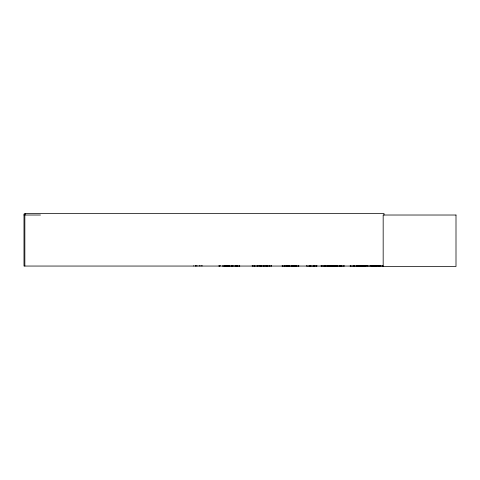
<?xml version="1.0" encoding="UTF-8"?>
<svg xmlns="http://www.w3.org/2000/svg" width="480" height="480" viewBox="0 0 480 480"><rect width="100%" height="100%" fill="white"/><g stroke="black" fill="none" stroke-linecap="round" stroke-linejoin="round"><path stroke-width="0.72" d="M314.184 266.034L314.184 265.626M325.374 265.986L325.38 265.626M333.03 266.034L332.982 265.518M333.06 265.986L333.12 265.518M282.096 266.052L298.968 266.01M289.638 265.986L289.668 265.41M329.268 265.998L329.166 265.518M350.082 266.052L366.522 266.022M356.946 265.986L356.952 265.518M222.648 266.052L235.836 265.998M257.898 265.986L257.952 265.626M263.298 265.998L263.334 265.662M271.452 265.944L263.712 266.034L263.73 265.626M324.714 266.052L344.328 266.01M228.912 265.998L228.936 265.626M219.24 265.986L218.88 266.034M367.398 265.998L382.836 266.01M372.024 265.998L372.054 265.662L372.078 266.052M228.3 265.998L228.336 265.662M324.978 265.998L325.02 265.662L325.068 266.052M224.79 265.998L224.832 265.662L224.88 266.052M293.196 265.998L293.292 265.626M229.176 265.998L229.224 265.662M232.212 265.998L232.266 265.662M313.866 265.998L313.914 265.662L313.968 266.052M316.824 265.998L306.462 266.052L306.468 265.626M225.378 265.998L225.426 265.662M25.5 214.056L24 214.056L24 266.052L383.268 266.052M24 215.022L40.464 215.022M356.898 265.716L366.51 265.716M356.88 265.842L366.528 265.842M239.802 266.034L236.466 265.998M263.334 265.944L252.252 265.998M324.45 266.034L321.198 265.998M267.204 265.998L267.246 265.518M266.97 265.998L266.868 265.662L266.862 266.052M261.03 265.998L261.18 265.518M324.15 265.998L324.102 265.662L324.054 266.052M334.062 265.998L334.014 265.662L333.96 266.052M231.504 265.986L231.528 265.518M339.924 265.998L340.008 265.626M336.126 265.998L336.12 265.518M331.506 265.998L331.464 265.662M257.652 265.986L257.598 265.626M382.662 265.986L382.626 265.626M375.972 265.986L375.966 265.518M360.894 265.998L360.87 265.662M370.806 265.986L370.776 265.626M333.744 265.986L333.738 265.626M326.052 265.986L326.046 265.626M384.018 215.022L384.018 213.516L24.846 213.516L24.846 266.052M380.166 265.626L380.166 266.052M379.62 265.626L379.62 266.052M378.972 265.518L378.972 266.052M378.762 265.626L378.762 266.052L378.738 265.518M377.796 265.626L377.796 266.052M376.44 265.518L376.44 266.052M376.176 265.518L376.176 266.052M375.894 265.518L375.942 266.052M375.732 265.518L375.732 266.052M375.63 265.518L375.63 266.052M374.046 265.518L374.046 266.052M373.806 265.518L373.806 266.052M372.45 265.626L372.45 266.052M371.904 265.626L371.904 266.052M371.55 265.518L371.55 266.052M371.304 265.518L371.304 266.052M367.56 265.626L367.56 266.052M360.84 265.626L360.84 266.052M357.186 265.518L357.186 266.052M356.982 265.626L356.982 266.052M354.18 265.518L354.18 266.052L354.156 265.626M353.952 265.518L353.952 266.052M350.298 265.626L350.298 266.052M343.98 265.626L343.98 266.052M341.16 265.518L341.16 266.052M341.01 265.518L341.01 266.052M339.6 265.626L339.6 266.052M337.626 265.626L337.626 266.052M336.354 265.518L336.354 266.052M336.216 265.518L336.216 266.052M335.802 265.626L335.802 266.052M333.354 265.518L333.324 266.052M333.246 265.626L333.246 266.052M332.832 265.518L332.832 266.052M331.566 265.518L331.566 266.052M331.446 265.518L331.422 266.052M330.594 265.626L330.594 266.052M329.952 265.518L329.952 266.052M329.682 265.518L329.682 266.052M329.466 265.626L329.466 266.052L329.43 265.518M328.038 265.518L328.038 266.052M327.888 265.518L327.888 266.052M321.834 265.518L321.834 266.052M321.732 265.518L321.732 266.052M321.096 265.626L321.096 266.052M316.92 265.626L316.92 266.052M316.284 265.518L316.284 266.052M316.182 265.518L316.182 266.052M310.77 265.41L310.77 266.052M310.464 265.518L310.464 266.052M310.452 265.518L310.452 266.052M310.188 265.518L310.254 266.052M309.708 265.41L309.708 266.052M309.468 265.41L309.468 266.052M298.668 265.626L298.668 266.052M296.658 265.626L296.658 266.052M295.848 265.41L295.848 266.052M295.686 265.518L295.686 266.052M295.44 265.518L295.44 266.052M295.254 265.518L295.254 266.052M294.546 265.41L294.546 266.052M293.244 265.626L293.244 266.052M292.596 265.626L292.596 266.052M291.696 265.626L291.696 266.052M289.656 265.626L289.656 266.052M289.368 265.518L289.368 266.052M289.182 265.518L289.182 266.052M288.606 265.41L288.606 266.052M287.874 265.518L287.874 266.052M287.616 265.518L287.616 266.052M287.178 265.626L287.178 266.052M286.29 265.518L286.29 266.052M286.032 265.518L286.032 266.052M284.244 265.626L284.244 266.052M282.21 265.626L282.21 266.052M271.452 265.626L271.452 266.052M269.442 265.626L269.442 266.052M267.726 265.518L267.726 266.052M267.456 265.518L267.438 266.052M265.98 265.518L265.98 266.052M264.018 265.626L264.018 266.052M263.376 265.626L263.376 266.052M261.366 265.518L261.366 266.052M260.688 265.626L260.688 266.052M260.64 265.626L260.64 266.052M259.806 265.518L259.806 266.052M254.37 265.518L254.37 266.052M254.184 265.518L254.184 266.052M252.174 265.626L252.174 266.052M239.406 265.626L239.406 266.052M237.15 265.518L237.15 266.052M237.048 265.518L237.048 266.052M236.364 265.626L236.364 266.052M235.5 265.626L235.5 266.052M232.812 265.518L232.812 266.052M232.674 265.518L232.674 266.052M232.314 265.626L232.314 266.052M231.636 265.518L231.636 266.052M231.444 265.626L231.444 266.052M229.272 265.626L229.272 266.052M228.372 265.626L228.372 266.052M227.706 265.518L227.706 266.052M227.568 265.518L227.568 266.052M226.71 265.41L226.71 266.052M226.176 265.518L226.176 266.052M225.534 265.626L225.48 266.052M222.948 265.626L222.948 266.052M220.236 265.41L220.188 266.052M219.36 265.626L219.306 266.052M219.174 265.41L219.174 266.052M202.044 265.41L202.044 266.052M200.982 265.41L200.982 266.052M199.476 265.41L199.476 266.052M197.91 265.626L197.91 266.052M196.308 265.626L196.308 266.052M195.9 265.626L195.876 266.052M195.468 265.626L195.468 266.052M193.836 265.626L193.836 266.052M374.556 265.944L374.58 265.626L374.556 265.944M456 215.022L383.172 215.022L383.172 266.484L456 266.484L456 215.022M226.368 266.052L226.368 265.518L226.362 266.052"/></g></svg>
